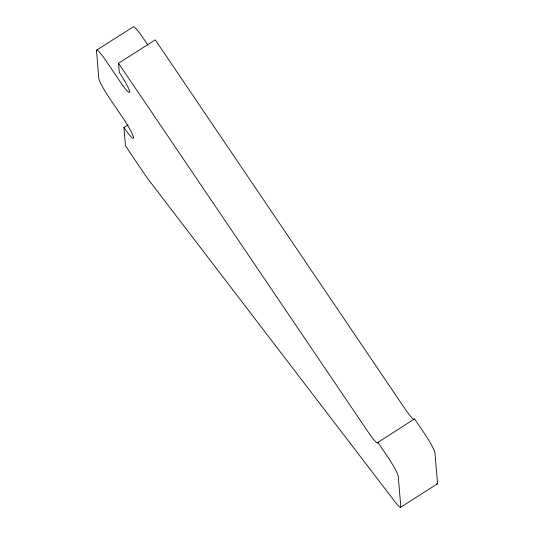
<?xml version="1.0" encoding="UTF-8"?>
<svg xmlns="http://www.w3.org/2000/svg" width="534" height="534" viewBox="0 0 534 534"><rect width="100%" height="100%" fill="white"/><g stroke="black" fill="none" stroke-linecap="round" stroke-linejoin="round"><path stroke-width="0.8" d="M96.734 50.109L133.447 26.7A18.276 2.196 57.5 0 1 142.812 37.554L147.945 45.13M128.093 124.869L123.941 127.519A18.276 2.196 57.5 0 0 133.547 137.692A18.276 2.196 57.5 0 0 123.167 118.341L109.183 97.682A18.276 2.196 57.5 0 1 98.81 78.331L96.494 50.79A18.276 2.196 57.5 0 1 106.099 60.956L120.083 81.615A18.276 2.196 57.5 0 0 129.689 91.788A18.276 2.196 57.5 0 0 119.316 72.437L118.541 63.259L155.26 39.85L404.999 408.784A18.276 2.196 57.5 0 0 413.823 419.504M123.941 127.519L125.483 145.882L147.164 177.909L395 501.793A18.276 2.196 57.5 0 0 400.794 506.639L398.257 476.461A18.276 2.196 57.5 0 0 387.884 457.111L377.892 442.359L414.598 418.876A18.276 2.196 57.5 0 1 414.464 419.584M400.607 507.3L437.319 483.891M414.604 418.95L424.597 433.708A18.276 2.196 57.5 0 1 434.97 453.052L437.506 483.23A18.276 2.196 57.5 0 1 436.592 483.711M118.541 63.259L368.286 432.186A18.276 2.196 57.5 0 0 377.885 442.286L377.892 442.359"/></g></svg>
